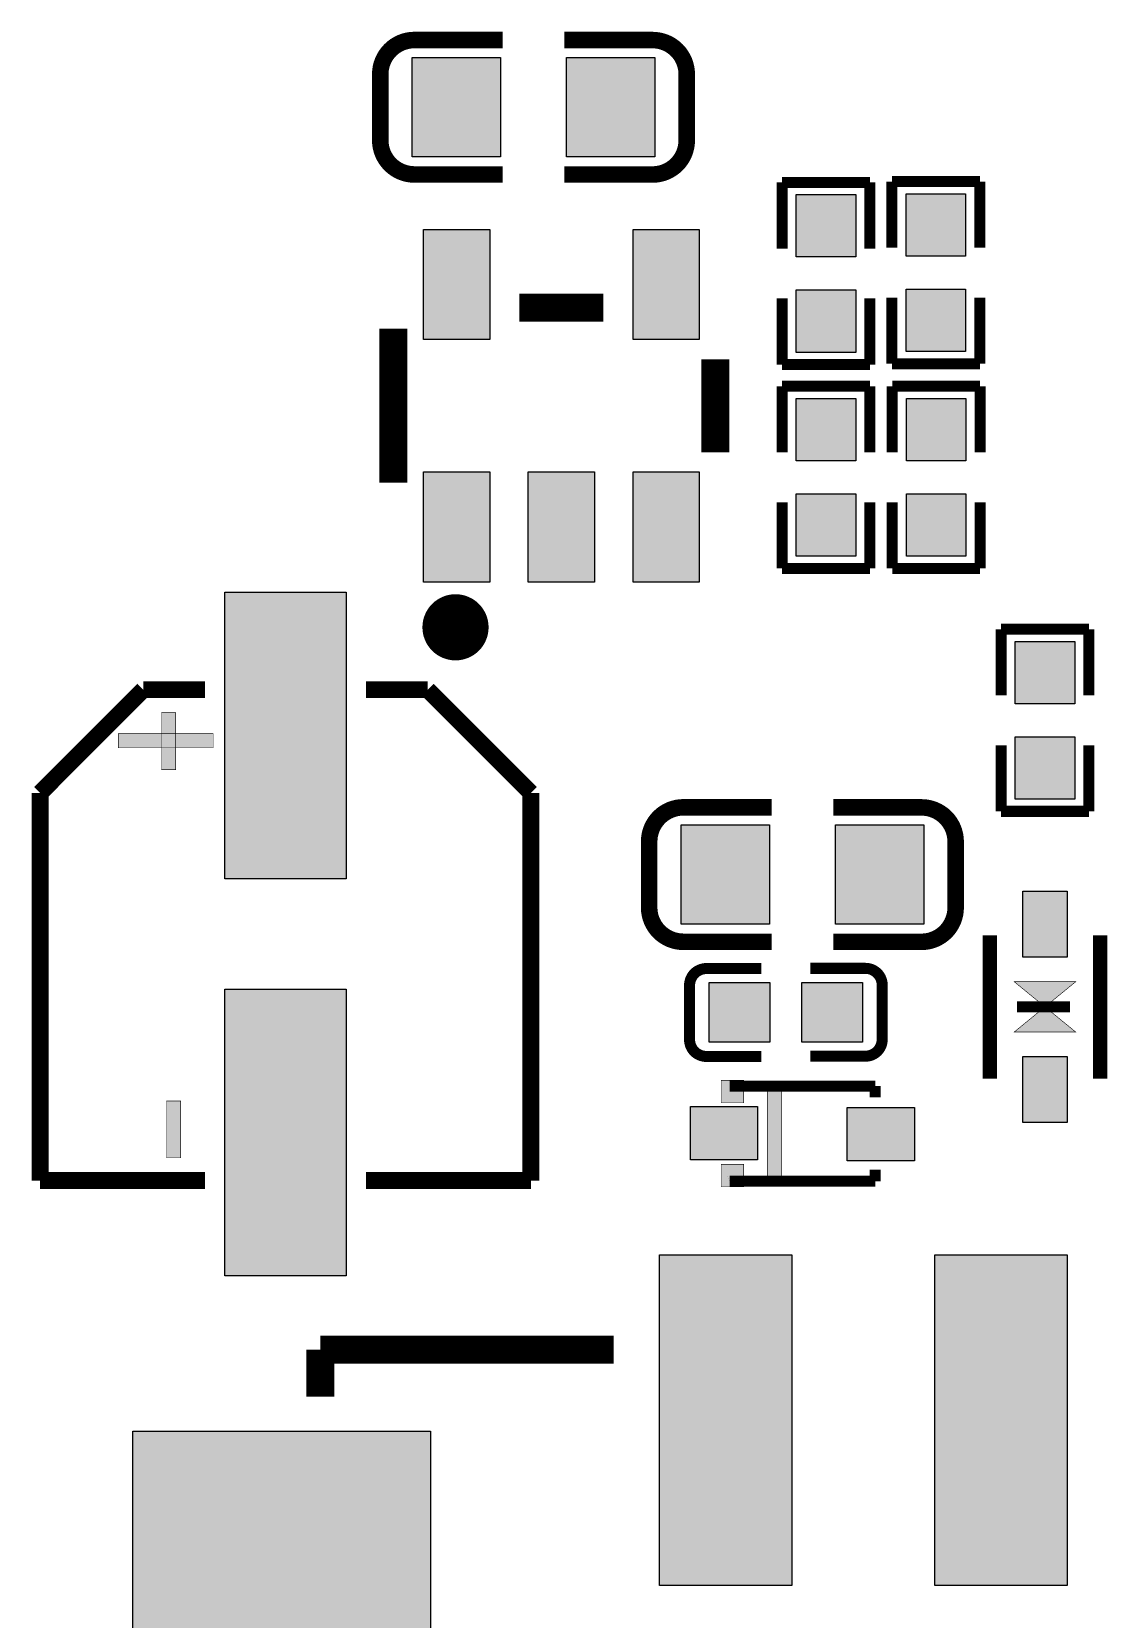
# Model space of a CAD drawing. Header units: millimetres. Extents: x 3623 to 6062, y 1175 to 2021.
# Drawn here: x 5608.99 to 5618.75, y 1809.19 to 1823.59 of the extents above; entities that cross this region are included whole.
import ezdxf

# ---------------------------------------------------------------- set-up
doc = ezdxf.new("R2010")
doc.units = ezdxf.units.MM
doc.header["$LTSCALE"] = 0.1
doc.layers.add('Top-Layer', color=1, linetype='Continuous', true_color=0xff0000)
doc.layers.add('Top-Silkscreen-Layer', color=7, linetype='Continuous', true_color=0xffcc00)

msp = doc.modelspace()

# ---------------------------------------------------------------- hatches: boundary and pattern name
at = {"layer": 'Top-Layer'}
for points in [[(5613.241433204226, 1823.354452161966), (5613.241433204226, 1822.454452161966), (5612.441433204226, 1822.454452161966), (5612.441433204226, 1823.354452161966)], [(5614.641484004328, 1823.354452161966), (5614.641484004328, 1822.454452161966), (5613.841484004328, 1822.454452161966), (5613.841484004328, 1823.354452161966)], [(5617.461468764297, 1821.554436921936), (5616.921463684287, 1821.554436921936), (5616.921463684287, 1822.120096053254), (5617.461468764297, 1822.120096053254)], [(5616.464204349769, 1821.546915966894), (5615.924199269758, 1821.546915966894), (5615.924199269758, 1822.112575098212), (5616.464204349769, 1822.112575098212)], [(5612.54411036958, 1820.797078527219), (5612.54411036958, 1821.797078527219), (5613.144110369581, 1821.797078527219), (5613.144110369581, 1820.797078527219)], [(5614.444288169936, 1820.797078527219), (5614.444288169936, 1821.797078527219), (5615.044288169936, 1821.797078527219), (5615.044288169936, 1820.797078527219)], [(5617.461468764297, 1820.688803190668), (5616.921463684287, 1820.688803190668), (5616.921463684287, 1821.254462321987), (5617.461468764297, 1821.254462321987)], [(5616.464204349769, 1820.681282235626), (5615.924199269758, 1820.681282235626), (5615.924199269758, 1821.246941366945), (5616.464204349769, 1821.246941366945)], [(5616.464204349769, 1819.696913426889), (5615.924199269758, 1819.696913426889), (5615.924199269758, 1820.262572558207), (5616.464204349769, 1820.262572558207)], [(5617.464206889774, 1819.696913426889), (5616.924201809763, 1819.696913426889), (5616.924201809763, 1820.262572558207), (5617.464206889774, 1820.262572558207)], [(5612.544364370088, 1818.596926126914), (5612.544364370088, 1819.596926126914), (5613.144364370089, 1819.596926126914), (5613.144364370089, 1818.596926126914)], [(5613.494072269505, 1818.596926126914), (5613.494072269505, 1819.596926126914), (5614.094072269504, 1819.596926126914), (5614.094072269504, 1818.596926126914)], [(5614.444034169428, 1818.596926126914), (5614.444034169428, 1819.596926126914), (5615.044034169428, 1819.596926126914), (5615.044034169428, 1818.596926126914)], [(5616.464204349769, 1818.831279695621), (5615.924199269758, 1818.831279695621), (5615.924199269758, 1819.39693882694), (5616.464204349769, 1819.39693882694)], [(5617.464206889774, 1818.831279695621), (5616.924201809763, 1818.831279695621), (5616.924201809763, 1819.39693882694), (5617.464206889774, 1819.39693882694)], [(5610.741456064272, 1818.50441406189), (5611.841456064272, 1818.50441406189), (5611.841456064272, 1815.90441406189), (5610.741456064272, 1815.90441406189)], [(5618.450716922794, 1817.493875580813), (5617.910711842784, 1817.493875580813), (5617.910711842784, 1818.059534712131), (5618.450716922794, 1818.059534712131)], [(5618.450716922794, 1816.628241849546), (5617.910711842784, 1816.628241849546), (5617.910711842784, 1817.193900980864), (5618.450716922794, 1817.193900980864)], [(5615.680683902728, 1816.393883200828), (5615.680683902728, 1815.493883200828), (5614.880683902727, 1815.493883200828), (5614.880683902727, 1816.393883200828)], [(5617.080734702829, 1816.393883200828), (5617.080734702829, 1815.493883200828), (5616.280734702829, 1815.493883200828), (5616.280734702829, 1816.393883200828)], [(5617.980714382788, 1815.793812080686), (5618.380714382789, 1815.793812080686), (5618.380714382789, 1815.193812080686), (5617.980714382788, 1815.193812080686)], [(5615.135592462545, 1814.423878120818), (5615.135592462545, 1814.963883200828), (5615.685592462544, 1814.963883200828), (5615.685592462544, 1814.423878120818)], [(5615.975826143012, 1814.423878120818), (5615.975826143012, 1814.963883200828), (5616.525826143012, 1814.963883200828), (5616.525826143012, 1814.423878120818)], [(5610.741456064272, 1814.904464861992), (5611.841456064272, 1814.904464861992), (5611.841456064272, 1812.304464861992), (5610.741456064272, 1812.304464861992)], [(5618.380714382789, 1813.69393908094), (5617.980714382788, 1813.69393908094), (5617.980714382788, 1814.29393908094), (5618.380714382789, 1814.29393908094)], [(5614.96458027052, 1813.840207813478), (5615.574181489723, 1813.840207813478), (5615.574181489723, 1813.357606848276), (5614.96458027052, 1813.357606848276)], [(5616.386983115326, 1813.830200193462), (5616.996584334528, 1813.830200193462), (5616.996584334528, 1813.34759922826), (5616.386983115326, 1813.34759922826)], [(5614.685667392695, 1809.49362920032), (5614.685667392695, 1812.49362920032), (5615.885667392695, 1812.49362920032), (5615.885667392695, 1809.49362920032)], [(5617.180714382788, 1809.49362920032), (5617.180714382788, 1812.49362920032), (5618.380714382789, 1812.49362920032), (5618.380714382789, 1809.49362920032)], [(5609.905695332751, 1805.694111801286), (5609.905695332751, 1810.894111801286), (5612.605695332751, 1810.894111801286), (5612.605695332751, 1805.694111801286)]]:
    msp.add_hatch(color=256, dxfattribs=at).paths.add_polyline_path(points)
at = {"layer": 'Top-Silkscreen-Layer'}
for points in [[(5610.295977273315, 1817.412415077892), (5610.295977273315, 1816.896413045888), (5610.166995815352, 1816.896413045888), (5610.166995815352, 1817.412415077892)], [(5610.635982353325, 1817.222397297857), (5610.635982353325, 1817.093390439843), (5609.775987433334, 1817.093390439843), (5609.775987433334, 1817.222397297857)], [(5618.180714382788, 1814.743875580813), (5617.901313823987, 1814.972476038014), (5618.460114941589, 1814.972476038014)], [(5618.180714382788, 1814.743875580813), (5618.460114941589, 1814.515275123612), (5617.901313823987, 1814.515275123612)], [(5615.447181235722, 1814.076504486071), (5615.447181235722, 1813.87330407967), (5615.243980829321, 1813.87330407967), (5615.243980829321, 1814.076504486071), (5615.345581032522, 1814.076504486071)], [(5615.663081667523, 1813.174802682667), (5615.663081667523, 1814.013004359071), (5615.790081921524, 1814.013004359071), (5615.790081921524, 1813.174802682667)], [(5610.341443364247, 1813.374442001946), (5610.212461906283, 1813.374442001946), (5610.212461906283, 1813.89044403395), (5610.341443364247, 1813.89044403395)], [(5615.447181235722, 1813.314502962068), (5615.447181235722, 1813.111302555667), (5615.243980829321, 1813.111302555667), (5615.243980829321, 1813.314502962068), (5615.345581032522, 1813.314502962068)]]:
    msp.add_hatch(color=256, dxfattribs=at).paths.add_polyline_path(points)

# ---------------------------------------------------------------- linework, layer by layer
at = {"layer": 'Top-Layer'}
for points in [[(5613.241433204226, 1823.354452161966), (5613.241433204226, 1822.454452161966), (5612.441433204226, 1822.454452161966), (5612.441433204226, 1823.354452161966)], [(5614.641484004328, 1823.354452161966), (5614.641484004328, 1822.454452161966), (5613.841484004328, 1822.454452161966), (5613.841484004328, 1823.354452161966)], [(5617.461468764297, 1821.554436921936), (5616.921463684287, 1821.554436921936), (5616.921463684287, 1822.120096053254), (5617.461468764297, 1822.120096053254)], [(5616.464204349769, 1821.546915966894), (5615.924199269758, 1821.546915966894), (5615.924199269758, 1822.112575098212), (5616.464204349769, 1822.112575098212)], [(5612.54411036958, 1820.797078527219), (5612.54411036958, 1821.797078527219), (5613.144110369581, 1821.797078527219), (5613.144110369581, 1820.797078527219)], [(5614.444288169936, 1820.797078527219), (5614.444288169936, 1821.797078527219), (5615.044288169936, 1821.797078527219), (5615.044288169936, 1820.797078527219)], [(5617.461468764297, 1820.688803190668), (5616.921463684287, 1820.688803190668), (5616.921463684287, 1821.254462321987), (5617.461468764297, 1821.254462321987)], [(5616.464204349769, 1820.681282235626), (5615.924199269758, 1820.681282235626), (5615.924199269758, 1821.246941366945), (5616.464204349769, 1821.246941366945)], [(5616.464204349769, 1819.696913426889), (5615.924199269758, 1819.696913426889), (5615.924199269758, 1820.262572558207), (5616.464204349769, 1820.262572558207)], [(5617.464206889774, 1819.696913426889), (5616.924201809763, 1819.696913426889), (5616.924201809763, 1820.262572558207), (5617.464206889774, 1820.262572558207)], [(5612.544364370088, 1818.596926126914), (5612.544364370088, 1819.596926126914), (5613.144364370089, 1819.596926126914), (5613.144364370089, 1818.596926126914)], [(5613.494072269505, 1818.596926126914), (5613.494072269505, 1819.596926126914), (5614.094072269504, 1819.596926126914), (5614.094072269504, 1818.596926126914)], [(5614.444034169428, 1818.596926126914), (5614.444034169428, 1819.596926126914), (5615.044034169428, 1819.596926126914), (5615.044034169428, 1818.596926126914)], [(5616.464204349769, 1818.831279695621), (5615.924199269758, 1818.831279695621), (5615.924199269758, 1819.39693882694), (5616.464204349769, 1819.39693882694)], [(5617.464206889774, 1818.831279695621), (5616.924201809763, 1818.831279695621), (5616.924201809763, 1819.39693882694), (5617.464206889774, 1819.39693882694)], [(5610.741456064272, 1818.50441406189), (5611.841456064272, 1818.50441406189), (5611.841456064272, 1815.90441406189), (5610.741456064272, 1815.90441406189)], [(5618.450716922794, 1817.493875580813), (5617.910711842784, 1817.493875580813), (5617.910711842784, 1818.059534712131), (5618.450716922794, 1818.059534712131)], [(5618.450716922794, 1816.628241849546), (5617.910711842784, 1816.628241849546), (5617.910711842784, 1817.193900980864), (5618.450716922794, 1817.193900980864)], [(5615.680683902728, 1816.393883200828), (5615.680683902728, 1815.493883200828), (5614.880683902727, 1815.493883200828), (5614.880683902727, 1816.393883200828)], [(5617.080734702829, 1816.393883200828), (5617.080734702829, 1815.493883200828), (5616.280734702829, 1815.493883200828), (5616.280734702829, 1816.393883200828)], [(5617.980714382788, 1815.793812080686), (5618.380714382789, 1815.793812080686), (5618.380714382789, 1815.193812080686), (5617.980714382788, 1815.193812080686)], [(5615.135592462545, 1814.423878120818), (5615.135592462545, 1814.963883200828), (5615.685592462544, 1814.963883200828), (5615.685592462544, 1814.423878120818)], [(5615.975826143012, 1814.423878120818), (5615.975826143012, 1814.963883200828), (5616.525826143012, 1814.963883200828), (5616.525826143012, 1814.423878120818)], [(5610.741456064272, 1814.904464861992), (5611.841456064272, 1814.904464861992), (5611.841456064272, 1812.304464861992), (5610.741456064272, 1812.304464861992)], [(5618.380714382789, 1813.69393908094), (5617.980714382788, 1813.69393908094), (5617.980714382788, 1814.29393908094), (5618.380714382789, 1814.29393908094)], [(5614.96458027052, 1813.840207813478), (5615.574181489723, 1813.840207813478), (5615.574181489723, 1813.357606848276), (5614.96458027052, 1813.357606848276)], [(5616.386983115326, 1813.830200193462), (5616.996584334528, 1813.830200193462), (5616.996584334528, 1813.34759922826), (5616.386983115326, 1813.34759922826)], [(5614.685667392695, 1809.49362920032), (5614.685667392695, 1812.49362920032), (5615.885667392695, 1812.49362920032), (5615.885667392695, 1809.49362920032)], [(5617.180714382788, 1809.49362920032), (5617.180714382788, 1812.49362920032), (5618.380714382789, 1812.49362920032), (5618.380714382789, 1809.49362920032)], [(5609.905695332751, 1805.694111801286), (5609.905695332751, 1810.894111801286), (5612.605695332751, 1810.894111801286), (5612.605695332751, 1805.694111801286)]]:
    msp.add_lwpolyline(points, close=True, dxfattribs=at)
at = {"layer": 'Top-Silkscreen-Layer'}
for points, const_width in [([(5612.15139002414, 1823.204655362373, -0.414), (5612.4612198438, 1823.514485182032)], 0.15), ([(5612.15139002414, 1823.204655362373, -0.414), (5612.4612198438, 1823.514485182032)], 0.15), ([(5614.621621164602, 1823.514027981118, -0.414), (5614.931425584211, 1823.204198161458)], 0.15), ([(5614.621621164602, 1823.514027981118, -0.414), (5614.931425584211, 1823.204198161458)], 0.15), ([(5612.4612198438, 1822.294825542713, -0.414), (5612.15139002414, 1822.604680762423)], 0.15), ([(5612.4612198438, 1822.294825542713, -0.414), (5612.15139002414, 1822.604680762423)], 0.15), ([(5614.931450984262, 1822.604223561509, -0.414), (5614.621646564653, 1822.294342941748)], 0.15), ([(5614.931450984262, 1822.604223561509, -0.414), (5614.621646564653, 1822.294342941748)], 0.15), ([(5614.590640722641, 1816.244086401235, -0.414), (5614.900470542301, 1816.553916220895)], 0.15), ([(5614.590640722641, 1816.244086401235, -0.414), (5614.900470542301, 1816.553916220895)], 0.15), ([(5617.060871863104, 1816.55345901998, -0.414), (5617.370676282712, 1816.24362920032)], 0.15), ([(5617.060871863104, 1816.55345901998, -0.414), (5617.370676282712, 1816.24362920032)], 0.15), ([(5614.900470542301, 1815.334256581575, -0.414), (5614.590640722641, 1815.644111801286)], 0.15), ([(5614.900470542301, 1815.334256581575, -0.414), (5614.590640722641, 1815.644111801286)], 0.15), ([(5617.370701682763, 1815.643654600371, -0.414), (5617.060897263154, 1815.33377398061)], 0.15), ([(5617.370701682763, 1815.643654600371, -0.414), (5617.060897263154, 1815.33377398061)], 0.15), ([(5614.956922155204, 1814.939016551095, -0.414), (5615.109322460004, 1815.091416855896)], 0.1), ([(5614.956922155204, 1814.939016551095, -0.414), (5615.109322460004, 1815.091416855896)], 0.1), ([(5616.552096145552, 1815.093499660061, -0.414), (5616.704496450353, 1814.941099355261)], 0.1), ([(5616.552096145552, 1815.093499660061, -0.414), (5616.704496450353, 1814.941099355261)], 0.1), ([(5615.109322460004, 1814.294236261534, -0.414), (5614.956922155204, 1814.446636566335)], 0.1), ([(5615.109322460004, 1814.294236261534, -0.414), (5614.956922155204, 1814.446636566335)], 0.1), ([(5616.704496450353, 1814.448770170602, -0.414), (5616.552096145552, 1814.296369865802)], 0.1), ([(5616.704496450353, 1814.448770170602, -0.414), (5616.552096145552, 1814.296369865802)], 0.1)]:
    msp.add_lwpolyline(points, format="xyb", dxfattribs=dict(at, const_width=const_width))
for points, const_width in [([(5613.261194443749, 1823.514485182032), (5612.4612198438, 1823.514485182032)], 0.15), ([(5613.261194443749, 1823.514485182032), (5612.4612198438, 1823.514485182032)], 0.15), ([(5613.821646564653, 1823.514027981118), (5614.621621164602, 1823.514027981118)], 0.15), ([(5613.821646564653, 1823.514027981118), (5614.621621164602, 1823.514027981118)], 0.15), ([(5612.15139002414, 1822.604655362373), (5612.15139002414, 1823.204655362373)], 0.15), ([(5612.15139002414, 1822.604655362373), (5612.15139002414, 1823.204655362373)], 0.15), ([(5614.931450984262, 1822.604172761407), (5614.931450984262, 1823.204198161458)], 0.15), ([(5614.931450984262, 1822.604172761407), (5614.931450984262, 1823.204198161458)], 0.15), ([(5613.261194443749, 1822.294825542713), (5612.4612198438, 1822.294825542713)], 0.15), ([(5613.261194443749, 1822.294825542713), (5612.4612198438, 1822.294825542713)], 0.15), ([(5613.821646564653, 1822.294342941748), (5614.621621164602, 1822.294342941748)], 0.15), ([(5613.821646564653, 1822.294342941748), (5614.621621164602, 1822.294342941748)], 0.15), ([(5615.795598812558, 1821.623141519345), (5615.795598812558, 1822.223141519345)], 0.1), ([(5615.795598812558, 1822.223141519345), (5616.592804806969, 1822.223141519345)], 0.1), ([(5615.795598812558, 1821.623141519345), (5615.795598812558, 1822.223141519345)], 0.1), ([(5615.795598812558, 1822.223141519345), (5616.592804806969, 1822.223141519345)], 0.1), ([(5616.592804806969, 1821.623141519345), (5616.592804806969, 1822.223141519345)], 0.1), ([(5616.592804806969, 1821.623141519345), (5616.592804806969, 1822.223141519345)], 0.1), ([(5616.792863227086, 1821.630662474387), (5616.792863227086, 1822.230662474387)], 0.1), ([(5616.792863227086, 1822.230662474387), (5617.590069221498, 1822.230662474387)], 0.1), ([(5616.792863227086, 1821.630662474387), (5616.792863227086, 1822.230662474387)], 0.1), ([(5616.792863227086, 1822.230662474387), (5617.590069221498, 1822.230662474387)], 0.1), ([(5617.590069221498, 1821.630662474387), (5617.590069221498, 1822.230662474387)], 0.1), ([(5617.590069221498, 1821.630662474387), (5617.590069221498, 1822.230662474387)], 0.1), ([(5613.413223907807, 1821.085953304969), (5614.175174631709, 1821.085953304969)], 0.254000508001016), ([(5613.413223907807, 1821.085953304969), (5614.175174631709, 1821.085953304969)], 0.254000508001016), ([(5615.795598812558, 1821.170715814494), (5615.795598812558, 1820.570715814494)], 0.1), ([(5615.795598812558, 1821.170715814494), (5615.795598812558, 1820.570715814494)], 0.1), ([(5616.592804806969, 1821.170715814494), (5616.592804806969, 1820.570715814494)], 0.1), ([(5616.592804806969, 1821.170715814494), (5616.592804806969, 1820.570715814494)], 0.1), ([(5616.792863227086, 1821.178236769535), (5616.792863227086, 1820.578236769536)], 0.1), ([(5616.792863227086, 1821.178236769535), (5616.792863227086, 1820.578236769536)], 0.1), ([(5617.590069221498, 1821.178236769535), (5617.590069221498, 1820.578236769536)], 0.1), ([(5617.590069221498, 1821.178236769535), (5617.590069221498, 1820.578236769536)], 0.1), ([(5612.270221621803, 1820.895427523917), (5612.270170821701, 1819.498450129962)], 0.254000508001016), ([(5612.270221621803, 1820.895427523917), (5612.270170821701, 1819.498450129962)], 0.254000508001016), ([(5615.191176663713, 1820.619379771822), (5615.191176663713, 1819.774599482261)], 0.254000508001016), ([(5615.191176663713, 1820.619379771822), (5615.191176663713, 1819.774599482261)], 0.254000508001016), ([(5615.795598812558, 1820.570715814494), (5616.592804806969, 1820.570715814494)], 0.1), ([(5615.795598812558, 1820.570715814494), (5616.592804806969, 1820.570715814494)], 0.1), ([(5616.792863227086, 1820.578236769536), (5617.590069221498, 1820.578236769536)], 0.1), ([(5616.792863227086, 1820.578236769536), (5617.590069221498, 1820.578236769536)], 0.1), ([(5615.795598812558, 1819.77313897934), (5615.795598812558, 1820.37313897934)], 0.1), ([(5615.795598812558, 1820.37313897934), (5616.592804806969, 1820.37313897934)], 0.1), ([(5615.795598812558, 1819.77313897934), (5615.795598812558, 1820.37313897934)], 0.1), ([(5615.795598812558, 1820.37313897934), (5616.592804806969, 1820.37313897934)], 0.1), ([(5616.592804806969, 1819.77313897934), (5616.592804806969, 1820.37313897934)], 0.1), ([(5616.592804806969, 1819.77313897934), (5616.592804806969, 1820.37313897934)], 0.1), ([(5616.795601352563, 1819.77313897934), (5616.795601352563, 1820.37313897934)], 0.1), ([(5616.795601352563, 1820.37313897934), (5617.592807346974, 1820.37313897934)], 0.1), ([(5616.795601352563, 1819.77313897934), (5616.795601352563, 1820.37313897934)], 0.1), ([(5616.795601352563, 1820.37313897934), (5617.592807346974, 1820.37313897934)], 0.1), ([(5617.592807346974, 1819.77313897934), (5617.592807346974, 1820.37313897934)], 0.1), ([(5617.592807346974, 1819.77313897934), (5617.592807346974, 1820.37313897934)], 0.1), ([(5615.795598812558, 1819.320713274489), (5615.795598812558, 1818.720713274489)], 0.1), ([(5615.795598812558, 1819.320713274489), (5615.795598812558, 1818.720713274489)], 0.1), ([(5616.592804806969, 1819.320713274489), (5616.592804806969, 1818.720713274489)], 0.1), ([(5616.592804806969, 1819.320713274489), (5616.592804806969, 1818.720713274489)], 0.1), ([(5616.795601352563, 1819.320713274489), (5616.795601352563, 1818.720713274489)], 0.1), ([(5616.795601352563, 1819.320713274489), (5616.795601352563, 1818.720713274489)], 0.1), ([(5617.592807346974, 1819.320713274489), (5617.592807346974, 1818.720713274489)], 0.1), ([(5617.592807346974, 1819.320713274489), (5617.592807346974, 1818.720713274489)], 0.1), ([(5615.795598812558, 1818.720713274489), (5616.592804806969, 1818.720713274489)], 0.1), ([(5615.795598812558, 1818.720713274489), (5616.592804806969, 1818.720713274489)], 0.1), ([(5616.795601352563, 1818.720713274489), (5617.592807346974, 1818.720713274489)], 0.1), ([(5616.795601352563, 1818.720713274489), (5617.592807346974, 1818.720713274489)], 0.1), ([(5617.782111385583, 1817.570101133264), (5617.782111385583, 1818.170101133264)], 0.1), ([(5617.782111385583, 1818.170101133264), (5618.579317379995, 1818.170101133264)], 0.1), ([(5617.782111385583, 1817.570101133264), (5617.782111385583, 1818.170101133264)], 0.1), ([(5617.782111385583, 1818.170101133264), (5618.579317379995, 1818.170101133264)], 0.1), ([(5618.579317379995, 1817.570101133264), (5618.579317379995, 1818.170101133264)], 0.1), ([(5618.579317379995, 1817.570101133264), (5618.579317379995, 1818.170101133264)], 0.1), ([(5609.066411614183, 1816.683967020996), (5610.001133483626, 1817.62122889552)], 0.1524003048006096), ([(5609.066411614183, 1816.683967020996), (5610.001133483626, 1817.62122889552)], 0.1524003048006096), ([(5610.00126048388, 1817.621101895266), (5610.001133483626, 1817.62122889552)], 0.151993903987808), ([(5610.00126048388, 1817.621101895266), (5610.001133483626, 1817.62122889552)], 0.151993903987808), ([(5610.561331604023, 1817.621101895266), (5610.00126048388, 1817.621101895266)], 0.151993903987808), ([(5610.561331604023, 1817.621101895266), (5610.00126048388, 1817.621101895266)], 0.151993903987808), ([(5612.581372244104, 1817.621101895266), (5612.021605924571, 1817.621101895266)], 0.151993903987808), ([(5612.581372244104, 1817.621101895266), (5612.021605924571, 1817.621101895266)], 0.151993903987808), ([(5613.517618116596, 1816.684906822876), (5612.581372244104, 1817.621101895266)], 0.1524003048006096), ([(5613.517618116596, 1816.684906822876), (5612.581372244104, 1817.621101895266)], 0.1524003048006096), ([(5617.782111385583, 1817.117675428413), (5617.782111385583, 1816.517675428413)], 0.1), ([(5617.782111385583, 1817.117675428413), (5617.782111385583, 1816.517675428413)], 0.1), ([(5618.579317379995, 1817.117675428413), (5618.579317379995, 1816.517675428413)], 0.1), ([(5618.579317379995, 1817.117675428413), (5618.579317379995, 1816.517675428413)], 0.1), ([(5609.066411614183, 1813.168599990262), (5609.066411614183, 1816.683967020996)], 0.1524003048006096), ([(5609.066411614183, 1813.168599990262), (5609.066411614183, 1816.683967020996)], 0.1524003048006096), ([(5613.517618116596, 1813.168701590465), (5613.517618116596, 1816.684906822876)], 0.1524003048006096), ([(5613.517618116596, 1813.168701590465), (5613.517618116596, 1816.684906822876)], 0.1524003048006096), ([(5615.70044514225, 1816.553916220895), (5614.900470542301, 1816.553916220895)], 0.15), ([(5615.70044514225, 1816.553916220895), (5614.900470542301, 1816.553916220895)], 0.15), ([(5616.260897263154, 1816.55345901998), (5617.060871863104, 1816.55345901998)], 0.15), ([(5616.260897263154, 1816.55345901998), (5617.060871863104, 1816.55345901998)], 0.15), ([(5617.782111385583, 1816.517675428413), (5618.579317379995, 1816.517675428413)], 0.1), ([(5617.782111385583, 1816.517675428413), (5618.579317379995, 1816.517675428413)], 0.1), ([(5614.590640722641, 1815.644086401235), (5614.590640722641, 1816.244086401235)], 0.15), ([(5614.590640722641, 1815.644086401235), (5614.590640722641, 1816.244086401235)], 0.15), ([(5617.370701682763, 1815.64360380027), (5617.370701682763, 1816.24362920032)], 0.15), ([(5617.370701682763, 1815.64360380027), (5617.370701682763, 1816.24362920032)], 0.15), ([(5615.70044514225, 1815.334256581575), (5614.900470542301, 1815.334256581575)], 0.15), ([(5615.70044514225, 1815.334256581575), (5614.900470542301, 1815.334256581575)], 0.15), ([(5616.260897263154, 1815.33377398061), (5617.060871863104, 1815.33377398061)], 0.15), ([(5616.260897263154, 1815.33377398061), (5617.060871863104, 1815.33377398061)], 0.15), ([(5617.680714382788, 1815.393888280839), (5617.680714382788, 1814.093862880788)], 0.13), ([(5617.680714382788, 1815.393888280839), (5617.680714382788, 1814.093862880788)], 0.13), ([(5618.680714382788, 1815.393888280839), (5618.680714382788, 1814.093862880788)], 0.13), ([(5618.680714382788, 1815.393888280839), (5618.680714382788, 1814.093862880788)], 0.13), ([(5615.609322460004, 1815.091416855896), (5615.109322460004, 1815.091416855896)], 0.1), ([(5615.609322460004, 1815.091416855896), (5615.109322460004, 1815.091416855896)], 0.1), ([(5616.552096145552, 1815.093499660061), (5616.052096145552, 1815.093499660061)], 0.1), ([(5616.552096145552, 1815.093499660061), (5616.052096145552, 1815.093499660061)], 0.1), ([(5614.956922155204, 1814.939016551095), (5614.956922155204, 1814.446636566335)], 0.1), ([(5614.956922155204, 1814.939016551095), (5614.956922155204, 1814.446636566335)], 0.1), ([(5616.704496450353, 1814.941099355261), (5616.704496450353, 1814.448770170602)], 0.1), ([(5616.704496450353, 1814.941099355261), (5616.704496450353, 1814.448770170602)], 0.1), ([(5618.40931483999, 1814.743875580813), (5617.926713874787, 1814.743875580813)], 0.1), ([(5618.40931483999, 1814.743875580813), (5617.926713874787, 1814.743875580813)], 0.1), ([(5615.609322460004, 1814.294236261534), (5615.109322460004, 1814.294236261534)], 0.1), ([(5615.609322460004, 1814.294236261534), (5615.109322460004, 1814.294236261534)], 0.1), ([(5616.552096145552, 1814.296369865802), (5616.052096145552, 1814.296369865802)], 0.1), ([(5616.552096145552, 1814.296369865802), (5616.052096145552, 1814.296369865802)], 0.1), ([(5615.320180981722, 1814.025704384471), (5616.640983623327, 1814.025704384471)], 0.1), ([(5615.320180981722, 1814.025704384471), (5616.640983623327, 1814.025704384471)], 0.1), ([(5616.640983623327, 1814.025704384471), (5616.640983623327, 1813.92410418127)], 0.1), ([(5616.640983623327, 1814.025704384471), (5616.640983623327, 1813.92410418127)], 0.1), ([(5609.066411614183, 1813.168599990262), (5610.561331604023, 1813.168599990262)], 0.151993903987808), ([(5609.066411614183, 1813.168599990262), (5610.561331604023, 1813.168599990262)], 0.151993903987808), ([(5612.021605924571, 1813.168599990262), (5613.517618116596, 1813.168599990262)], 0.151993903987808), ([(5612.021605924571, 1813.168599990262), (5613.517618116596, 1813.168599990262)], 0.151993903987808), ([(5615.320053981468, 1813.162051857166), (5615.320180981722, 1813.162102657267)], 0.1), ([(5615.320053981468, 1813.162051857166), (5615.320180981722, 1813.162102657267)], 0.1), ([(5616.640856623073, 1813.162051857166), (5615.320053981468, 1813.162051857166)], 0.1), ([(5616.640856623073, 1813.162051857166), (5615.320053981468, 1813.162051857166)], 0.1), ([(5616.640856623073, 1813.267741468545), (5616.640856623073, 1813.162051857166)], 0.1), ([(5616.640856623073, 1813.267741468545), (5616.640856623073, 1813.162051857166)], 0.1), ([(5611.607689236738, 1811.208615230292), (5611.607689236738, 1811.635412283887)], 0.254000508001016), ([(5611.607689236738, 1811.635412283887), (5614.269690760741, 1811.635412283887)], 0.254000508001016), ([(5611.607689236738, 1811.208615230292), (5611.607689236738, 1811.635412283887)], 0.254000508001016), ([(5611.607689236738, 1811.635412283887), (5614.269690760741, 1811.635412283887)], 0.254000508001016)]:
    msp.add_lwpolyline(points, dxfattribs=dict(at, const_width=const_width))
at = {"layer": 'Top-Silkscreen-Layer', "const_width": 0.3}
msp.add_lwpolyline([(5612.683861449083, 1818.187020107102, 1), (5612.98409004954, 1818.187020107102, 1)], format="xyb", close=True, dxfattribs=at)
msp.add_lwpolyline([(5612.683861449083, 1818.187020107102, 1), (5612.98409004954, 1818.187020107102, 1)], format="xyb", close=True, dxfattribs=at)
at = {"layer": 'Top-Silkscreen-Layer', "const_width": 0.005080010160020321}
for points in [[(5610.295977273315, 1817.412415077892), (5610.295977273315, 1816.896413045888), (5610.166995815352, 1816.896413045888), (5610.166995815352, 1817.412415077892)], [(5610.635982353325, 1817.222397297857), (5610.635982353325, 1817.093390439843), (5609.775987433334, 1817.093390439843), (5609.775987433334, 1817.222397297857)], [(5618.180714382788, 1814.743875580813), (5617.901313823987, 1814.972476038014), (5618.460114941589, 1814.972476038014)], [(5618.180714382788, 1814.743875580813), (5618.460114941589, 1814.515275123612), (5617.901313823987, 1814.515275123612)], [(5615.447181235722, 1814.076504486071), (5615.447181235722, 1813.87330407967), (5615.243980829321, 1813.87330407967), (5615.243980829321, 1814.076504486071), (5615.345581032522, 1814.076504486071)], [(5615.663081667523, 1813.174802682667), (5615.663081667523, 1814.013004359071), (5615.790081921524, 1814.013004359071), (5615.790081921524, 1813.174802682667)], [(5610.341443364247, 1813.374442001946), (5610.212461906283, 1813.374442001946), (5610.212461906283, 1813.89044403395), (5610.341443364247, 1813.89044403395)], [(5615.447181235722, 1813.314502962068), (5615.447181235722, 1813.111302555667), (5615.243980829321, 1813.111302555667), (5615.243980829321, 1813.314502962068), (5615.345581032522, 1813.314502962068)]]:
    msp.add_lwpolyline(points, close=True, dxfattribs=at)

doc.saveas('drawing.dxf')
